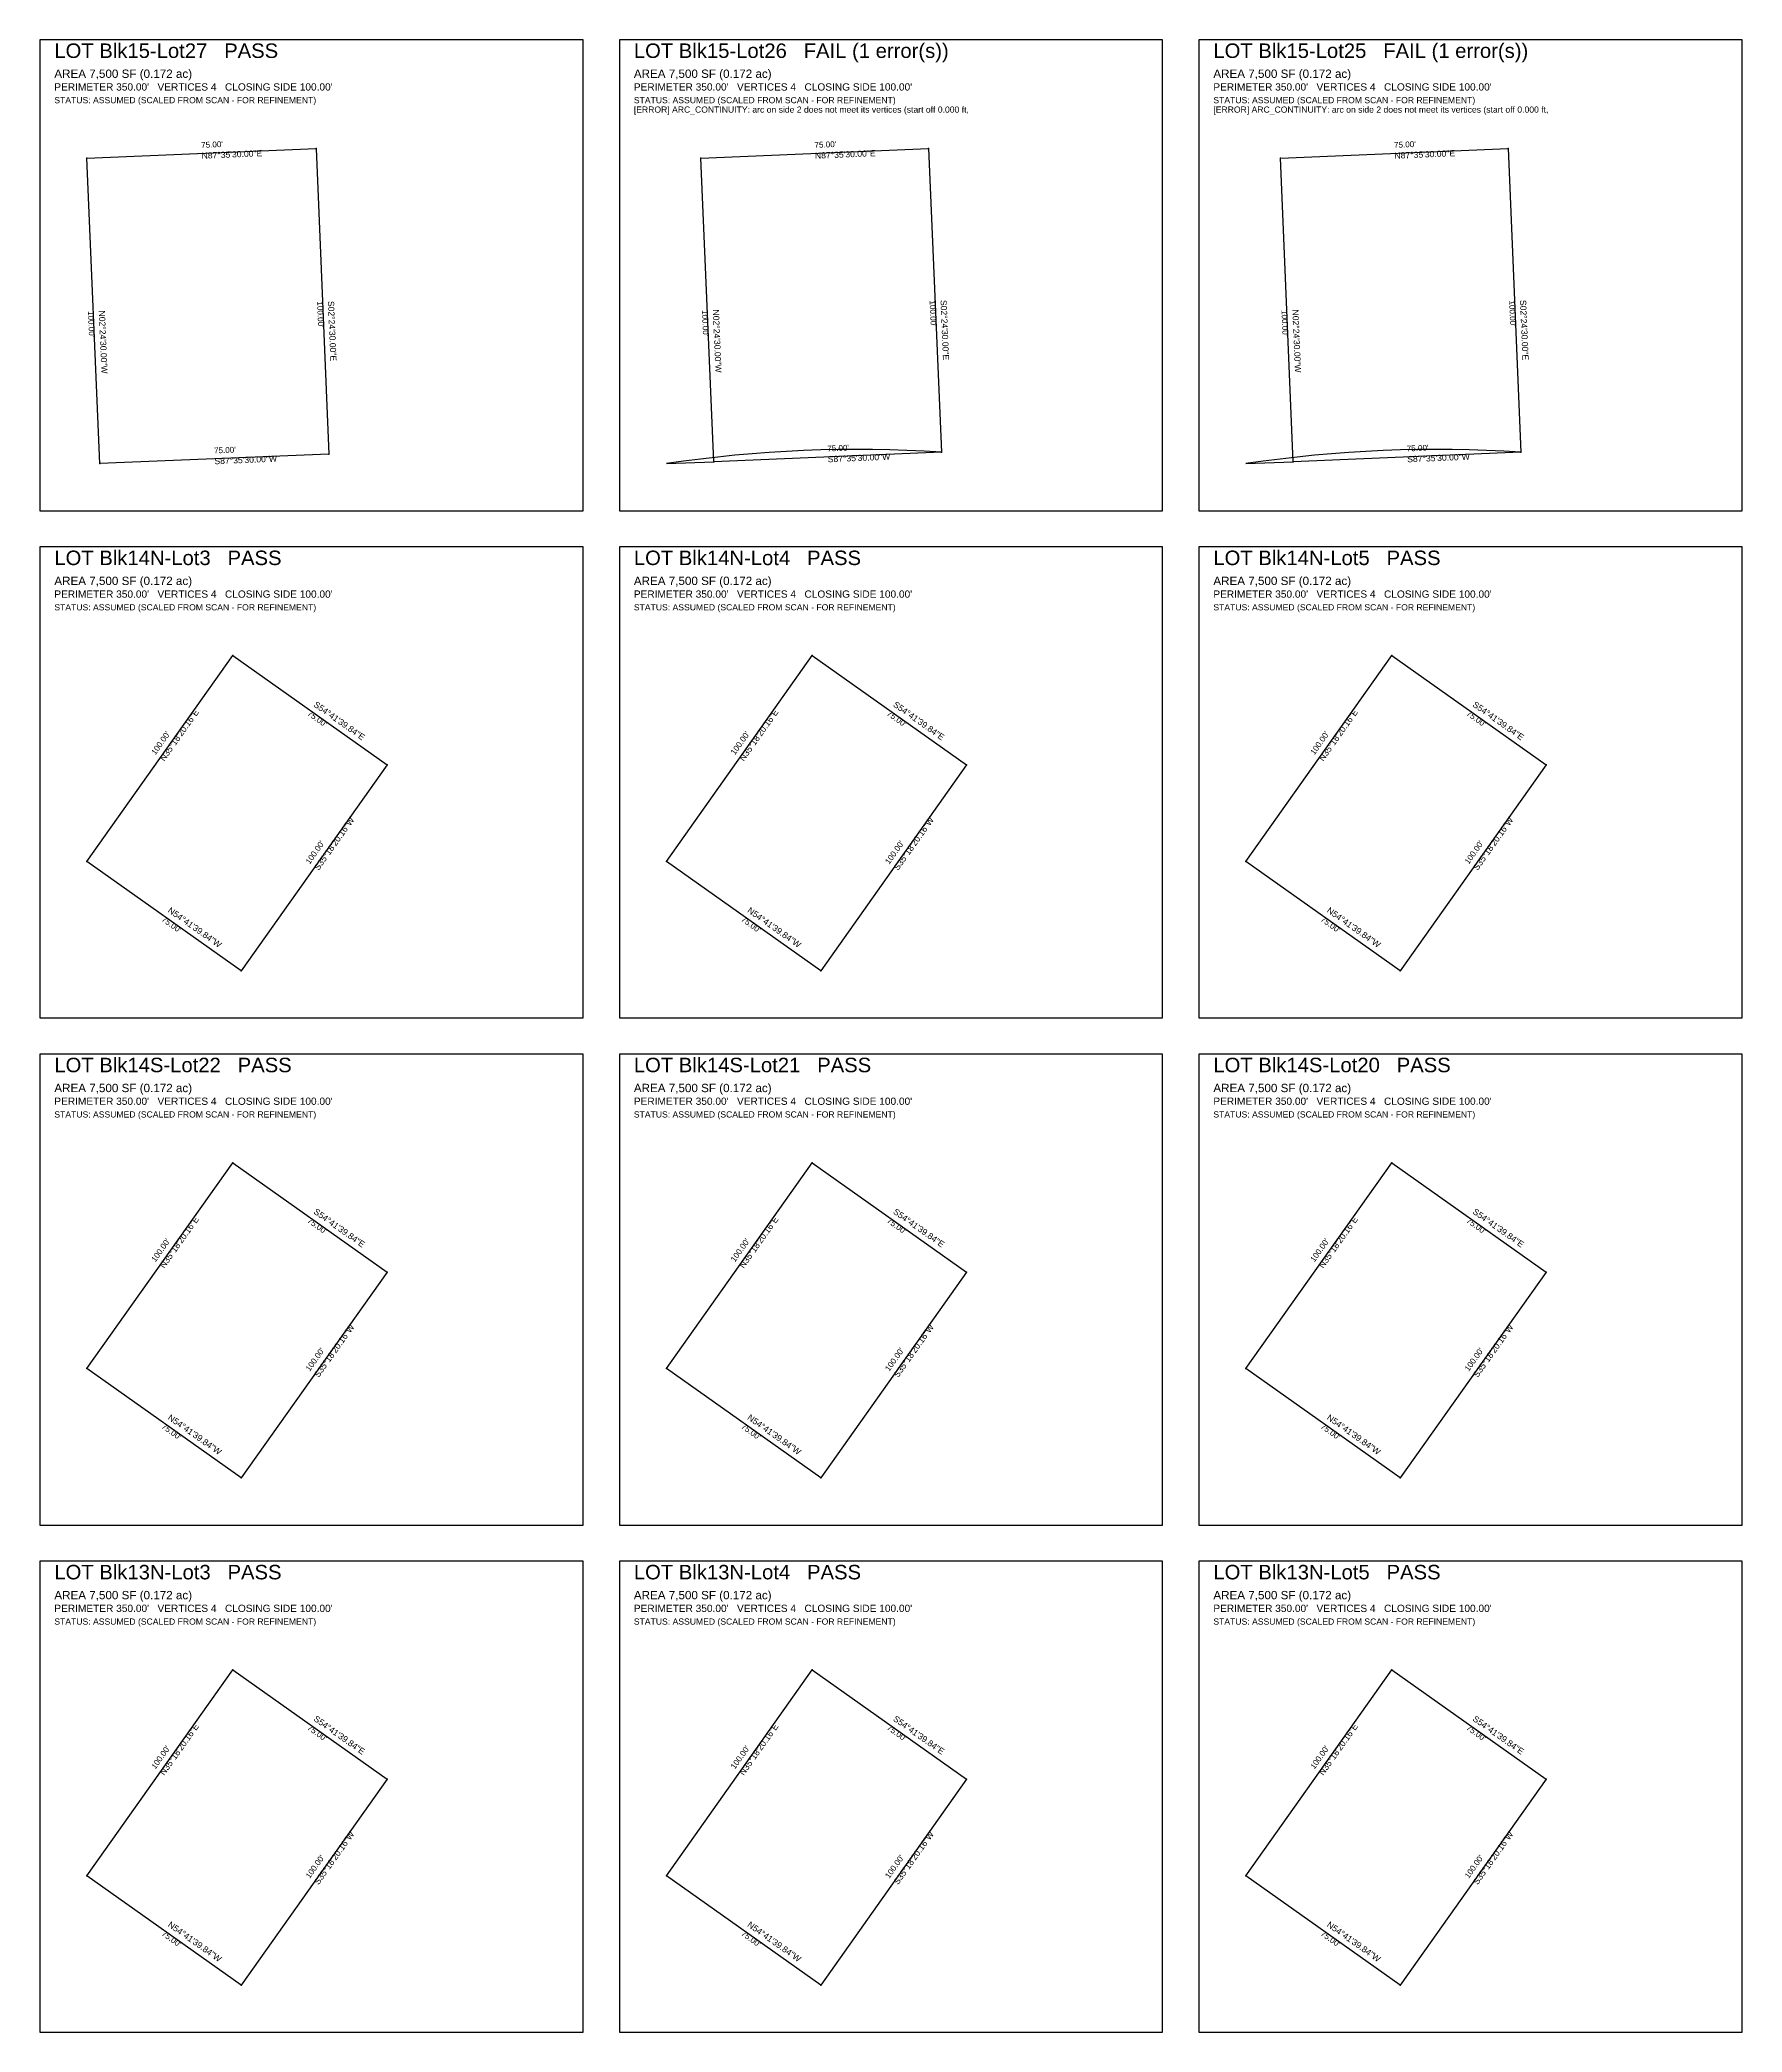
# Model space of a CAD drawing. Extents: x 0 to 3820, y -4480 to 260.
# Drawn here: x 960 to 1900, y -3360 to -2260 of the extents above; entities that cross this region are included whole.
import ezdxf

# ---------------------------------------------------------------- set-up
doc = ezdxf.new("R2010")
doc.units = 0
for name, pattern in [('ROT_2.41', [0]), ('ROT_272.41', [0]), ('ROT_324.69', [0]), ('ROT_54.69', [0])]:
    doc.linetypes.add(name, pattern=pattern)
for name, color, linetype in [('ERROR', 1, 'CONTINUOUS'), ('LOT_LINE_APPROX', 1, 'CONTINUOUS'), ('SHEET_FRAME', 8, 'CONTINUOUS'), ('SHEET_LABELS', 7, 'CONTINUOUS')]:
    doc.layers.add(name, color=color, linetype=linetype)
doc.styles.get("Standard").update_dxf_attribs({"font": 'Arial'})

msp = doc.modelspace()

# ---------------------------------------------------------------- linework, layer by layer
at = {"layer": 'ERROR'}
for p, q in [((1306, -2494), (1332.1289, -2492.9011)), ((1457.8393, -2487.6139), (1457.8393, -2487.6139)), ((1626, -2494), (1652.1289, -2492.9011)), ((1777.8393, -2487.6139), (1777.8393, -2487.6139))]:
    msp.add_line(p, q, dxfattribs=at)
at = {"layer": 'LOT_LINE_APPROX'}
for points in [[(986, -2325.3207), (1112.5094, -2320), (1119.6038, -2488.6793), (993.0943, -2494)], [(1325.0794, -2325.2871), (1450.7898, -2320), (1457.8393, -2487.6139), (1332.1289, -2492.9011)], [(1645.0794, -2325.2871), (1770.7898, -2320), (1777.8393, -2487.6139), (1652.1289, -2492.9011)], [(1066.4789, -2600), (1151.7095, -2660.3592), (1071.2306, -2774), (986, -2713.6408)], [(1386.4789, -2600), (1471.7095, -2660.3592), (1391.2306, -2774), (1306, -2713.6408)], [(1706.4789, -2600), (1791.7095, -2660.3592), (1711.2306, -2774), (1626, -2713.6408)], [(1066.4789, -2880), (1151.7095, -2940.3592), (1071.2306, -3054), (986, -2993.6408)], [(1386.4789, -2880), (1471.7095, -2940.3592), (1391.2306, -3054), (1306, -2993.6408)], [(1706.4789, -2880), (1791.7095, -2940.3592), (1711.2306, -3054), (1626, -2993.6408)], [(1066.4789, -3160), (1151.7095, -3220.3592), (1071.2306, -3334), (986, -3273.6408)], [(1386.4789, -3160), (1471.7095, -3220.3592), (1391.2306, -3334), (1306, -3273.6408)], [(1706.4789, -3160), (1791.7095, -3220.3592), (1711.2306, -3334), (1626, -3273.6408)]]:
    msp.add_lwpolyline(points, close=True, dxfattribs=at)
for points in [[(1457.8393, -2487.6139), (1448.3388, -2487.0713), (1438.832, -2486.6543), (1429.3205, -2486.3629), (1419.8059, -2486.1971), (1410.29, -2486.1571), (1400.7744, -2486.2428), (1391.2608, -2486.4542), (1381.7508, -2486.7913), (1372.246, -2487.2539), (1362.7483, -2487.8421), (1353.2591, -2488.5557), (1343.7801, -2489.3946), (1334.3131, -2490.3587), (1324.8596, -2491.4477), (1315.4214, -2492.6616), (1306, -2494)], [(1777.8393, -2487.6139), (1768.3388, -2487.0713), (1758.832, -2486.6543), (1749.3205, -2486.3629), (1739.8059, -2486.1971), (1730.29, -2486.1571), (1720.7744, -2486.2428), (1711.2608, -2486.4542), (1701.7508, -2486.7913), (1692.246, -2487.2539), (1682.7483, -2487.8421), (1673.2591, -2488.5557), (1663.7801, -2489.3946), (1654.3131, -2490.3587), (1644.8596, -2491.4477), (1635.4214, -2492.6616), (1626, -2494)]]:
    msp.add_lwpolyline(points, dxfattribs=at)
at = {"layer": 'SHEET_FRAME'}
for p, q in [((1260, -2260), (960, -2260)), ((960, -2260), (960, -2520)), ((1260, -2520), (1260, -2260)), ((1580, -2260), (1280, -2260)), ((1280, -2260), (1280, -2520)), ((1580, -2520), (1580, -2260)), ((1900, -2260), (1600, -2260)), ((1600, -2260), (1600, -2520)), ((1900, -2520), (1900, -2260)), ((960, -2520), (1260, -2520)), ((1280, -2520), (1580, -2520)), ((1600, -2520), (1900, -2520)), ((1260, -2540), (960, -2540)), ((960, -2540), (960, -2800)), ((1260, -2800), (1260, -2540)), ((1580, -2540), (1280, -2540)), ((1280, -2540), (1280, -2800)), ((1580, -2800), (1580, -2540)), ((1900, -2540), (1600, -2540)), ((1600, -2540), (1600, -2800)), ((1900, -2800), (1900, -2540)), ((960, -2800), (1260, -2800)), ((1280, -2800), (1580, -2800)), ((1600, -2800), (1900, -2800)), ((1260, -2820), (960, -2820)), ((960, -2820), (960, -3080)), ((1260, -3080), (1260, -2820)), ((1580, -2820), (1280, -2820)), ((1280, -2820), (1280, -3080)), ((1580, -3080), (1580, -2820)), ((1900, -2820), (1600, -2820)), ((1600, -2820), (1600, -3080)), ((1900, -3080), (1900, -2820)), ((960, -3080), (1260, -3080)), ((1280, -3080), (1580, -3080)), ((1600, -3080), (1900, -3080)), ((1260, -3100), (960, -3100)), ((960, -3100), (960, -3360)), ((1260, -3360), (1260, -3100)), ((1580, -3100), (1280, -3100)), ((1280, -3100), (1280, -3360)), ((1580, -3360), (1580, -3100)), ((1900, -3100), (1600, -3100)), ((1600, -3100), (1600, -3360)), ((1900, -3360), (1900, -3100)), ((960, -3360), (1260, -3360)), ((1280, -3360), (1580, -3360)), ((1600, -3360), (1900, -3360))]:
    msp.add_line(p, q, dxfattribs=at)
at = {"layer": 'SHEET_LABELS'}
for p in [(1112.5094, -2320), (1450.7898, -2320), (1770.7898, -2320), (986, -2325.3207), (1325.0794, -2325.2871), (1645.0794, -2325.2871), (993.0943, -2494), (1119.6038, -2488.6793), (1332.1289, -2492.9011), (1457.8393, -2487.6139), (1652.1289, -2492.9011), (1777.8393, -2487.6139), (1066.4789, -2600), (1386.4789, -2600), (1706.4789, -2600), (1151.7095, -2660.3592), (1471.7095, -2660.3592), (1791.7095, -2660.3592), (986, -2713.6408), (1306, -2713.6408), (1626, -2713.6408), (1071.2306, -2774), (1391.2306, -2774), (1711.2306, -2774), (1066.4789, -2880), (1386.4789, -2880), (1706.4789, -2880), (1151.7095, -2940.3592), (1471.7095, -2940.3592), (1791.7095, -2940.3592), (986, -2993.6408), (1306, -2993.6408), (1626, -2993.6408), (1071.2306, -3054), (1391.2306, -3054), (1711.2306, -3054), (1066.4789, -3160), (1386.4789, -3160), (1706.4789, -3160), (1151.7095, -3220.3592), (1471.7095, -3220.3592), (1791.7095, -3220.3592), (986, -3273.6408), (1306, -3273.6408), (1626, -3273.6408), (1071.2306, -3334), (1391.2306, -3334), (1711.2306, -3334)]:
    msp.add_point(p, dxfattribs=at)

# ---------------------------------------------------------------- texts
at = {"layer": 'ERROR'}
for s, height, p in [('LOT Blk15-Lot26   FAIL (1 error(s))', 8, (1288, -2270)), ('LOT Blk15-Lot25   FAIL (1 error(s))', 8, (1608, -2270)), ('[ERROR] ARC_CONTINUITY: arc on side 2 does not meet its vertices (start off 0.000 ft,', 3.4, (1288, -2300.2)), ('[ERROR] ARC_CONTINUITY: arc on side 2 does not meet its vertices (start off 0.000 ft,', 3.4, (1608, -2300.2))]:
    msp.add_text(s, height=height, dxfattribs=at).set_placement(p)
at = {"layer": 'LOT_LINE_APPROX'}
for p in [(968, -2295), (1288, -2295), (1608, -2295), (968, -2575), (1288, -2575), (1608, -2575), (968, -2855), (1288, -2855), (1608, -2855), (968, -3135), (1288, -3135), (1608, -3135)]:
    msp.add_text('STATUS: ASSUMED (SCALED FROM SCAN - FOR REFINEMENT)', height=3.4, dxfattribs=at).set_placement(p)
at = {"layer": 'SHEET_LABELS'}
for s, height, p in [('LOT Blk15-Lot27   PASS', 8, (968, -2270)), ('AREA 7,500 SF (0.172 ac)', 4.6, (968, -2281)), ('AREA 7,500 SF (0.172 ac)', 4.6, (1288, -2281)), ('AREA 7,500 SF (0.172 ac)', 4.6, (1608, -2281)), ("PERIMETER 350.00'   VERTICES 4   CLOSING SIDE 100.00'", 4, (968, -2288)), ("PERIMETER 350.00'   VERTICES 4   CLOSING SIDE 100.00'", 4, (1288, -2288)), ("PERIMETER 350.00'   VERTICES 4   CLOSING SIDE 100.00'", 4, (1608, -2288)), ('LOT Blk14N-Lot3   PASS', 8, (968, -2550)), ('LOT Blk14N-Lot4   PASS', 8, (1288, -2550)), ('LOT Blk14N-Lot5   PASS', 8, (1608, -2550)), ('AREA 7,500 SF (0.172 ac)', 4.6, (968, -2561)), ('AREA 7,500 SF (0.172 ac)', 4.6, (1288, -2561)), ('AREA 7,500 SF (0.172 ac)', 4.6, (1608, -2561)), ("PERIMETER 350.00'   VERTICES 4   CLOSING SIDE 100.00'", 4, (968, -2568)), ("PERIMETER 350.00'   VERTICES 4   CLOSING SIDE 100.00'", 4, (1288, -2568)), ("PERIMETER 350.00'   VERTICES 4   CLOSING SIDE 100.00'", 4, (1608, -2568)), ('LOT Blk14S-Lot22   PASS', 8, (968, -2830)), ('LOT Blk14S-Lot21   PASS', 8, (1288, -2830)), ('LOT Blk14S-Lot20   PASS', 8, (1608, -2830)), ('AREA 7,500 SF (0.172 ac)', 4.6, (968, -2841)), ('AREA 7,500 SF (0.172 ac)', 4.6, (1288, -2841)), ('AREA 7,500 SF (0.172 ac)', 4.6, (1608, -2841)), ("PERIMETER 350.00'   VERTICES 4   CLOSING SIDE 100.00'", 4, (968, -2848)), ("PERIMETER 350.00'   VERTICES 4   CLOSING SIDE 100.00'", 4, (1288, -2848)), ("PERIMETER 350.00'   VERTICES 4   CLOSING SIDE 100.00'", 4, (1608, -2848)), ('LOT Blk13N-Lot3   PASS', 8, (968, -3110)), ('LOT Blk13N-Lot4   PASS', 8, (1288, -3110)), ('LOT Blk13N-Lot5   PASS', 8, (1608, -3110)), ('AREA 7,500 SF (0.172 ac)', 4.6, (968, -3121)), ("PERIMETER 350.00'   VERTICES 4   CLOSING SIDE 100.00'", 4, (968, -3128)), ('AREA 7,500 SF (0.172 ac)', 4.6, (1288, -3121)), ("PERIMETER 350.00'   VERTICES 4   CLOSING SIDE 100.00'", 4, (1288, -3128)), ('AREA 7,500 SF (0.172 ac)', 4.6, (1608, -3121)), ("PERIMETER 350.00'   VERTICES 4   CLOSING SIDE 100.00'", 4, (1608, -3128))]:
    msp.add_text(s, height=height, dxfattribs=at).set_placement(p)
at = {"layer": 'SHEET_LABELS', "linetype": 'ROT_2.41'}
for s, height, p in [("75.00'", 3.2, (1049.1287, -2319.663)), ('N87%%d35\'30.00"E', 3.4, (1049.3808, -2325.6577)), ("75.00'", 3.2, (1387.8085, -2319.6462)), ('N87%%d35\'30.00"E', 3.4, (1388.0606, -2325.6409)), ("75.00'", 3.2, (1707.8085, -2319.6462)), ('N87%%d35\'30.00"E', 3.4, (1708.0606, -2325.6409)), ("75.00'", 3.2, (1056.223, -2488.3423)), ("75.00'", 3.2, (1394.858, -2487.2601)), ("75.00'", 3.2, (1714.858, -2487.2601)), ('S87%%d35\'30.00"W', 3.4, (1056.4751, -2494.337)), ('S87%%d35\'30.00"W', 3.4, (1395.1102, -2493.2548)), ('S87%%d35\'30.00"W', 3.4, (1715.1102, -2493.2548))]:
    msp.add_text(s, height=height, rotation=2.41, dxfattribs=at).set_placement(p)
at = {"layer": 'SHEET_LABELS', "linetype": 'ROT_272.41'}
for s, height, p in [("100.00'", 3.2, (1113.0593, -2404.4657)), ('S02%%d24\'30.00"E', 3.4, (1119.054, -2404.2136)), ("100.00'", 3.2, (1451.3172, -2403.933)), ('S02%%d24\'30.00"E', 3.4, (1457.3119, -2403.6809)), ("100.00'", 3.2, (1771.3172, -2403.933)), ('S02%%d24\'30.00"E', 3.4, (1777.3119, -2403.6809)), ("100.00'", 3.2, (986.5498, -2409.7864)), ('N02%%d24\'30.00"W', 3.4, (992.5445, -2409.5343)), ("100.00'", 3.2, (1325.6068, -2409.2202)), ('N02%%d24\'30.00"W', 3.4, (1331.6015, -2408.968)), ("100.00'", 3.2, (1645.6068, -2409.2202)), ('N02%%d24\'30.00"W', 3.4, (1651.6015, -2408.968))]:
    msp.add_text(s, height=height, rotation=272.41, dxfattribs=at).set_placement(p)
at = {"layer": 'SHEET_LABELS', "linetype": 'ROT_324.69'}
for s, height, p in [('S54%%d41\'39.84"E', 3.4, (1110.828, -2627.7313)), ('S54%%d41\'39.84"E', 3.4, (1430.828, -2627.7313)), ('S54%%d41\'39.84"E', 3.4, (1750.828, -2627.7313)), ("75.00'", 3.2, (1107.3604, -2632.6278)), ("75.00'", 3.2, (1427.3604, -2632.6278)), ("75.00'", 3.2, (1747.3604, -2632.6278)), ('N54%%d41\'39.84"W', 3.4, (1030.3491, -2741.3722)), ('N54%%d41\'39.84"W', 3.4, (1350.3491, -2741.3722)), ('N54%%d41\'39.84"W', 3.4, (1670.3491, -2741.3722)), ("75.00'", 3.2, (1026.8815, -2746.2687)), ("75.00'", 3.2, (1346.8815, -2746.2687)), ("75.00'", 3.2, (1666.8815, -2746.2687)), ("75.00'", 3.2, (1107.3604, -2912.6278)), ('S54%%d41\'39.84"E', 3.4, (1110.828, -2907.7313)), ("75.00'", 3.2, (1427.3604, -2912.6278)), ('S54%%d41\'39.84"E', 3.4, (1430.828, -2907.7313)), ("75.00'", 3.2, (1747.3604, -2912.6278)), ('S54%%d41\'39.84"E', 3.4, (1750.828, -2907.7313)), ("75.00'", 3.2, (1026.8815, -3026.2687)), ('N54%%d41\'39.84"W', 3.4, (1030.3491, -3021.3722)), ("75.00'", 3.2, (1346.8815, -3026.2687)), ('N54%%d41\'39.84"W', 3.4, (1350.3491, -3021.3722)), ("75.00'", 3.2, (1666.8815, -3026.2687)), ('N54%%d41\'39.84"W', 3.4, (1670.3491, -3021.3722)), ('S54%%d41\'39.84"E', 3.4, (1110.828, -3187.7313)), ('S54%%d41\'39.84"E', 3.4, (1430.828, -3187.7313)), ('S54%%d41\'39.84"E', 3.4, (1750.828, -3187.7313)), ("75.00'", 3.2, (1107.3604, -3192.6278)), ("75.00'", 3.2, (1427.3604, -3192.6278)), ("75.00'", 3.2, (1747.3604, -3192.6278)), ('N54%%d41\'39.84"W', 3.4, (1030.3491, -3301.3722)), ('N54%%d41\'39.84"W', 3.4, (1350.3491, -3301.3722)), ('N54%%d41\'39.84"W', 3.4, (1670.3491, -3301.3722)), ("75.00'", 3.2, (1026.8815, -3306.2687)), ("75.00'", 3.2, (1346.8815, -3306.2687)), ("75.00'", 3.2, (1666.8815, -3306.2687))]:
    msp.add_text(s, height=height, rotation=324.69, dxfattribs=at).set_placement(p)
at = {"layer": 'SHEET_LABELS', "linetype": 'ROT_54.69'}
for s, height, p in [('N35%%d18\'20.16"E', 3.4, (1028.6877, -2658.5542)), ('N35%%d18\'20.16"E', 3.4, (1348.6877, -2658.5542)), ('N35%%d18\'20.16"E', 3.4, (1668.6877, -2658.5542)), ("100.00'", 3.2, (1023.7912, -2655.0866)), ("100.00'", 3.2, (1343.7912, -2655.0866)), ("100.00'", 3.2, (1663.7912, -2655.0866)), ('S35%%d18\'20.16"W', 3.4, (1113.9183, -2718.9134)), ('S35%%d18\'20.16"W', 3.4, (1433.9183, -2718.9134)), ('S35%%d18\'20.16"W', 3.4, (1753.9183, -2718.9134)), ("100.00'", 3.2, (1109.0218, -2715.4458)), ("100.00'", 3.2, (1429.0218, -2715.4458)), ("100.00'", 3.2, (1749.0218, -2715.4458)), ('N35%%d18\'20.16"E', 3.4, (1028.6877, -2938.5542)), ('N35%%d18\'20.16"E', 3.4, (1348.6877, -2938.5542)), ('N35%%d18\'20.16"E', 3.4, (1668.6877, -2938.5542)), ("100.00'", 3.2, (1023.7912, -2935.0866)), ("100.00'", 3.2, (1343.7912, -2935.0866)), ("100.00'", 3.2, (1663.7912, -2935.0866)), ('S35%%d18\'20.16"W', 3.4, (1113.9183, -2998.9134)), ('S35%%d18\'20.16"W', 3.4, (1433.9183, -2998.9134)), ('S35%%d18\'20.16"W', 3.4, (1753.9183, -2998.9134)), ("100.00'", 3.2, (1109.0218, -2995.4458)), ("100.00'", 3.2, (1429.0218, -2995.4458)), ("100.00'", 3.2, (1749.0218, -2995.4458)), ('N35%%d18\'20.16"E', 3.4, (1028.6877, -3218.5542)), ('N35%%d18\'20.16"E', 3.4, (1348.6877, -3218.5542)), ('N35%%d18\'20.16"E', 3.4, (1668.6877, -3218.5542)), ("100.00'", 3.2, (1023.7912, -3215.0866)), ("100.00'", 3.2, (1343.7912, -3215.0866)), ("100.00'", 3.2, (1663.7912, -3215.0866)), ('S35%%d18\'20.16"W', 3.4, (1113.9183, -3278.9134)), ('S35%%d18\'20.16"W', 3.4, (1433.9183, -3278.9134)), ('S35%%d18\'20.16"W', 3.4, (1753.9183, -3278.9134)), ("100.00'", 3.2, (1109.0218, -3275.4458)), ("100.00'", 3.2, (1429.0218, -3275.4458)), ("100.00'", 3.2, (1749.0218, -3275.4458))]:
    msp.add_text(s, height=height, rotation=54.69, dxfattribs=at).set_placement(p)

doc.saveas('drawing.dxf')
